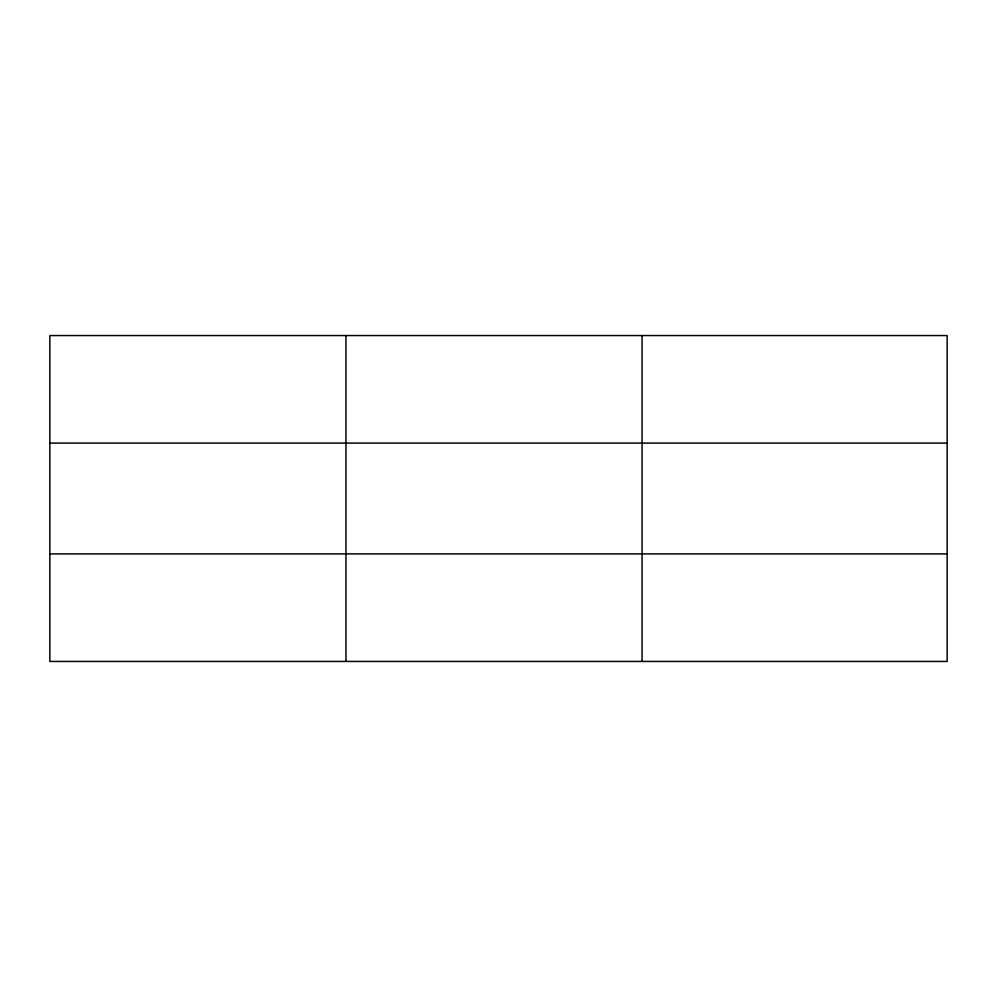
<?xml version="1.0" encoding="UTF-8"?>
<svg xmlns="http://www.w3.org/2000/svg" width="997" height="997" viewBox="0 0 997 997"><rect width="100%" height="100%" fill="white"/><g stroke="black" fill="none" stroke-linecap="round" stroke-linejoin="round"><path stroke-width="1.5" d="M345.959 335.553L345.959 661.447M642.068 335.553L642.068 661.447M947.15 553.908L947.15 661.447L49.85 661.447L49.85 335.553L947.15 335.553L947.15 553.908L49.85 553.908M49.85 443.092L947.15 443.092"/></g></svg>
